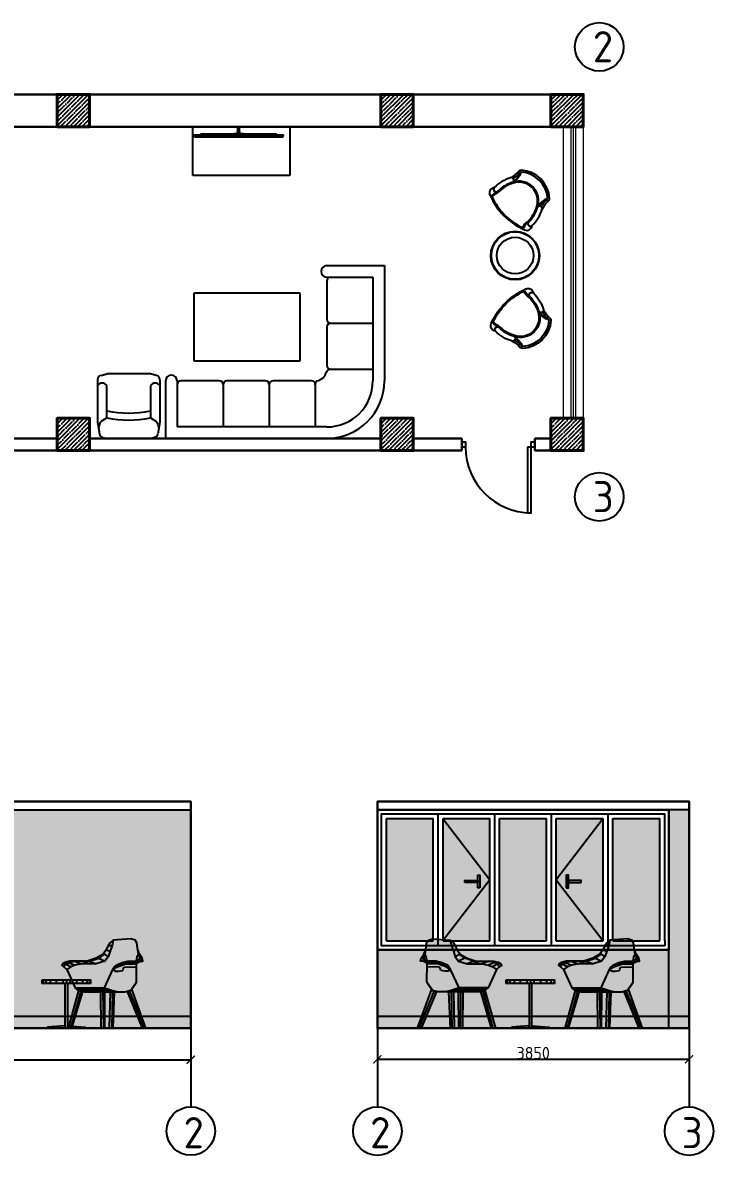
# Model space of a CAD drawing. Header units: millimetres. Extents: x -79936 to 190348, y -17907 to 78730.
# Drawn here: x 22507 to 31039, y -9931 to 4061 of the extents above; entities that cross this region are included whole.
import ezdxf

# ---------------------------------------------------------------- set-up
doc = ezdxf.new("R2010")
doc.units = ezdxf.units.MM
for name, color, linetype in [('A-Door', 150, 'Continuous'), ('freecads.com', 7, 'Continuous'), ('FUR', 42, 'Continuous'), ('kapen', 25, 'Continuous'), ('mebel', 21, 'Continuous'), ('NET 01', 8, 'Continuous'), ('NOITHAT', 21, 'Continuous'), ('Plan 1', 7, 'Continuous'), ('SKIRTING', 2, 'Continuous')]:
    doc.layers.add(name, color=color, linetype=linetype)
doc.styles.add('gost', font='GOST Common.ttf')
doc.dimstyles.new('Copy of GOST', dxfattribs={"dimtxt": 150, "dimasz": 100, "dimexe": 0.18, "dimexo": 0.06, "dimgap": 3, "dimtad": 1, "dimdec": 0, "dimzin": 0, "dimdsep": 46, "dimtxsty": 'gost', "dimblk": 'ARCHTICK', "dimcen": 0.09, "dimclrt": 256, "dimadec": 0, "dimazin": 0, "dimtfac": 1, "dimtdec": 0, "dimtofl": 0, "dimtmove": 0, "dimatfit": 3, "dimldrblk": 'ARCHTICK', "dimfxl": 200, "dimfxlon": 1, "dimtolj": 1, "dimtzin": 0, "dimarcsym": 0})

# ---------------------------------------------------------------- blocks, each defined once
blk = doc.blocks.new('coffee table')
at = {"color": 7}
for p, q in [((133546, -23302), (134746, -23302)), ((133546, -23902), (133546, -23302)), ((134746, -23302), (134746, -23902)), ((134746, -23902), (133546, -23902))]:
    blk.add_line(p, q, dxfattribs=at)
blk = doc.blocks.new('kreslo sport')
at = {"layer": 'freecads.com', "color": 253}
for centre, radius, start, end in [((6275, 9213), 460, 105.7638, 135.8771), ((6275, 9213), 460, 105.7638, 135.8771), ((6018, 9928), 302, 295.814, 320.2952), ((6018, 9928), 302, 295.814, 320.2952), ((6155, 9625), 31.5, 310.2658, 99.7066), ((6155, 9625), 31.5, 310.2658, 99.7066), ((6049, 9813), 247, 300.7995, 338.974), ((6049, 9813), 247, 300.7995, 338.974), ((5996, 9839), 298, 306.9922, 336.477), ((5996, 9839), 298, 306.9922, 336.477), ((6018, 9928), 326, 299.6705, 320.2952), ((6018, 9928), 326, 299.6705, 320.2952), ((6278, 9712), 35.9, 86.2118, 140.2952), ((6278, 9712), 35.9, 86.2118, 140.2952), ((6278, 9712), 12, 86.2118, 140.2952), ((6278, 9712), 12, 86.2118, 140.2952), ((6256, 9375), 350, 3.8841, 86.2118), ((6256, 9375), 350, 3.8841, 86.2118), ((6256, 9375), 374, 3.8841, 86.2118), ((6256, 9375), 374, 3.8841, 86.2118), ((5952, 9467), 66.9, 96.8627, 205.2224), ((5952, 9467), 66.9, 96.8627, 205.2224), ((5967, 9511), 31.5, 134.4818, 237.3849), ((5967, 9511), 31.5, 134.5974, 314.3927), ((5967, 9511), 31.5, 134.4818, 237.3849), ((5967, 9511), 31.5, 134.5974, 314.3927), ((5967, 9511), 31.5, 134.4818, 134.5974), ((5967, 9511), 31.5, 134.4818, 134.5974), ((6298, 9185), 433, 106.4533, 135.5926), ((6298, 9185), 421, 106.4335, 135.6081), ((6250, 9369), 243, 342.1577, 107.8423), ((6250, 9369), 243, 342.1577, 107.8423), ((6250, 9369), 243, 342.1577, 107.8423), ((6250, 9369), 243, 342.1577, 107.8423), ((6250, 9369), 231, 342.122, 107.878), ((6250, 9369), 231, 342.122, 107.878), ((6665, 9784), 846, 204.0865, 245.9135), ((6665, 9784), 846, 204.0865, 245.9135), ((6361, 8903), 694, 122.4649, 131.3424), ((6361, 8903), 694, 122.4649, 131.3424), ((6361, 8903), 694, 123.4945, 131.3424), ((6361, 8903), 694, 123.4945, 131.3424), ((6627, 9746), 793, 203.9961, 246.0039), ((6627, 9746), 793, 203.9961, 246.0039), ((6627, 9746), 793, 203.9961, 246.0039), ((6627, 9746), 793, 203.9961, 246.0039), ((6361, 8903), 682, 123.5905, 130.6001), ((6361, 8903), 682, 123.5905, 130.6001), ((6627, 9746), 781, 204.6447, 244.9831), ((6627, 9746), 781, 204.6447, 244.9831), ((5967, 9511), 31.5, 291.5667, 314.3927), ((5967, 9511), 31.5, 291.5667, 314.3927), ((5967, 9511), 43.5, 293.3525, 314.5723), ((5967, 9511), 43.5, 293.3525, 314.5723), ((6693, 9168), 247, 111.026, 149.2005), ((6693, 9168), 247, 111.026, 149.2005), ((6720, 9115), 298, 113.523, 143.0078), ((6720, 9115), 298, 113.523, 143.0078), ((6809, 9137), 326, 129.6415, 150.3295), ((6809, 9137), 326, 129.6415, 150.3295), ((6593, 9398), 12, 309.6415, 3.8841), ((6593, 9398), 12, 309.6415, 3.8841), ((6593, 9398), 35.9, 309.6415, 3.8841), ((6593, 9398), 35.9, 309.6415, 3.8841), ((6066, 9417), 421, 314.6264, 343.5665), ((6066, 9417), 421, 314.6264, 343.5665), ((6066, 9417), 433, 314.4074, 343.5467), ((6066, 9417), 433, 314.4074, 343.5467), ((6066, 9417), 433, 314.4074, 343.5467), ((6066, 9417), 433, 314.4074, 343.5467), ((6066, 9417), 433, 314.4074, 343.5467), ((6066, 9417), 433, 314.4074, 343.5467), ((6094, 9394), 460, 314.1229, 344.2362), ((6094, 9394), 460, 314.1229, 344.2362), ((6505, 9274), 31.5, 350.2934, 139.7342), ((6505, 9274), 31.5, 350.2934, 139.7342), ((6809, 9137), 302, 129.6415, 154.186), ((6809, 9137), 302, 129.6415, 154.186), ((6431, 8994), 141, 119.3016, 161.646), ((6431, 8994), 141, 119.3016, 161.646), ((6431, 8994), 130, 118.6101, 167.5826), ((6431, 8994), 130, 118.6101, 167.5826), ((6431, 8994), 130, 118.6101, 167.5826), ((6431, 8994), 130, 118.6101, 167.5826), ((6392, 9086), 31.5, 135.6073, 315.5182), ((6392, 9086), 31.5, 135.6073, 315.5182), ((6348, 9072), 66.9, 244.7776, 353.1373), ((6392, 9086), 31.5, 212.6151, 315.5182), ((6392, 9086), 31.5, 212.6151, 315.5182)]:
    blk.add_arc(centre, radius, start, end, dxfattribs=at)
blk = doc.blocks.new('okno lodj')
at = {"true_color": 0xc3e6f9, "transparency": 33554687}
h = blk.add_hatch(color=254, dxfattribs=at)
h.dxf.hatch_style = 1
h.paths.add_polyline_path([(0, 0), (-580, 0), (-580, -1510), (0, -1510)])
h.paths.add_polyline_path([(-151, -697), (-125, -697), (-125, -856), (-151, -856), (-151, -790), (-310, -790), (-310, -763), (-151, -763)], flags=16)
h.paths.add_polyline_path([(700, 0), (120, 0), (120, -1510), (700, -1510)])
h.paths.add_polyline_path([(1400, 0), (820, 0), (820, -1510), (1400, -1510)])
h.paths.add_polyline_path([(1128, -763), (1128, -790), (969, -790), (969, -856), (942, -856), (942, -697), (969, -697), (969, -763)], flags=16)
h.paths.add_polyline_path([(2100, 0), (1520, 0), (1520, -1510), (2100, -1510)])
h.paths.add_polyline_path([(-700, 0), (-1280, 0), (-1280, -1510), (-700, -1510)])
for p, q in [((-1280, -1510), (-1280, 0)), ((-1280, 0), (-700, 0)), ((-700, -1510), (-700, 0)), ((-640, -1570), (-640, 60)), ((-580, -1510), (-580, 0)), ((-580, 0), (0, 0)), ((0, -1510), (0, 0)), ((60, -1570), (60, 60)), ((120, -1510), (120, 0)), ((120, 0), (700, 0)), ((700, -1510), (700, 0)), ((760, -1570), (760, 60)), ((820, -1510), (820, 0)), ((820, 0), (1400, 0)), ((1400, -1510), (1400, 0)), ((1460, -1570), (1460, 60)), ((1520, -1510), (1520, 0)), ((1520, 0), (2100, 0)), ((2100, -1510), (2100, 0)), ((2160, -1510), (2160, 60)), ((-1280, -1510), (-700, -1510)), ((-580, -1510), (0, -1510)), ((120, -1510), (700, -1510)), ((820, -1510), (1400, -1510)), ((1520, -1510), (2100, -1510))]:
    blk.add_line(p, q)
at = {"color": 7}
for points in [[(2210, -1620), (-1390, -1620), (-1390, 110), (2210, 110)], [(2160, -1570), (-1340, -1570), (-1340, 60), (2160, 60)]]:
    blk.add_lwpolyline(points, dxfattribs=at)
for points in [[(2210, 110), (2210, -1620)], [(2160, -1510), (2160, -1570)]]:
    blk.add_lwpolyline(points)
at = {"layer": 'kapen', "color": 7}
for points in [[(-125, -856), (-151, -856), (-151, -697), (-125, -697)], [(942, -856), (969, -856), (969, -697), (942, -697)], [(-310, -790), (-310, -763), (-151, -763), (-151, -790)], [(1128, -790), (1128, -763), (969, -763), (969, -790)]]:
    blk.add_lwpolyline(points, close=True, dxfattribs=at)
blk = doc.blocks.new('kresloo')
at = {"true_color": 0xa4a5a8, "transparency": 33554687}
h = blk.add_hatch(color=253, dxfattribs=at)
h.dxf.hatch_style = 1
h.paths.add_polyline_path([(935, -355), (920, -363), (801, -363), (760, -380), (698, -398), (645, -432), (540, -657), (589, -674), (639, -692), (708, -709), (797, -709), (868, -692), (937, -588)])
h.paths.add_polyline_path([(827, -346), (783, -346), (738, -363), (801, -363)])
h.paths.add_polyline_path([(801, -363), (738, -363), (720, -369), (760, -380)], flags=17)
h.paths.add_polyline_path([(720, -369), (698, -398), (760, -380)], flags=17)
h.paths.add_polyline_path([(720, -369), (707, -373), (664, -398), (645, -432), (698, -398)], flags=17)
h.paths.add_polyline_path([(707, -373), (684, -380), (664, -398)], flags=16)
h.paths.add_polyline_path([(724, -363), (759, -346), (684, -380), (707, -373)])
h.paths.add_polyline_path([(783, -346), (759, -346), (724, -363), (738, -363)])
h.paths.add_polyline_path([(738, -363), (724, -363), (720, -369)], flags=17)
h.paths.add_polyline_path([(724, -363), (707, -373), (720, -369)], flags=17)
h.paths.add_polyline_path([(932, -328), (888, -328), (827, -346), (801, -363), (842, -363)])
h.paths.add_polyline_path([(935, -328), (932, -328), (842, -363), (920, -363)])
h.paths.add_polyline_path([(888, -328), (828, -328), (783, -346), (827, -346)])
h.paths.add_polyline_path([(828, -328), (759, -346), (783, -346)])
h.paths.add_polyline_path([(986, -328), (935, -328), (920, -363), (935, -355)])
h.paths.add_polyline_path([(1008, -294), (978, -294), (986, -328), (1016, -328)])
h.paths.add_polyline_path([(978, -294), (935, -328), (986, -328)])
h.paths.add_polyline_path([(978, -294), (959, -242), (959, -242), (946, -277), (935, -328)])
h.paths.add_polyline_path([(974, -242), (959, -242), (978, -294), (1008, -294)])
h.paths.add_polyline_path([(952, -190), (959, -242), (974, -242)])
h.paths.add_polyline_path([(125, -398), (65, -363), (40, -398), (76, -432)])
h.paths.add_polyline_path([(100, -346), (49, -346), (23, -363), (65, -363)])
h.paths.add_polyline_path([(65, -363), (23, -363), (12, -380), (40, -398)])
h.paths.add_polyline_path([(169, -328), (100, -346), (175, -380), (259, -363)])
h.paths.add_polyline_path([(100, -346), (65, -363), (125, -398), (175, -380)])
h.paths.add_polyline_path([(169, -328), (109, -328), (49, -346), (100, -346)])
h.paths.add_polyline_path([(273, -328), (169, -328), (259, -363), (363, -363)])
h.paths.add_polyline_path([(546, -328), (469, -294), (357, -328), (440, -363)])
h.paths.add_polyline_path([(357, -328), (327, -328), (279, -328), (273, -328), (363, -363), (440, -363)])
h.paths.add_polyline_path([(469, -294), (439, -294), (327, -328), (357, -328)])
h.paths.add_polyline_path([(587, -277), (540, -242), (469, -294), (546, -328)])
h.paths.add_polyline_path([(563, -190), (525, -242), (540, -242), (587, -277), (610, -207)])
h.paths.add_polyline_path([(634, -138), (587, -138), (563, -190), (610, -207)])
h.paths.add_polyline_path([(649, -69), (610, -104), (587, -138), (634, -138)])
h.paths.add_polyline_path([(540, -242), (525, -242), (439, -294), (469, -294)])
h.paths.add_polyline_path([(540, -657), (180, -657), (200, -674), (589, -674)])
h.paths.add_polyline_path([(589, -674), (200, -674), (220, -692), (639, -692)])
at = {"true_color": 0xc7c8ca, "transparency": 33554687}
h = blk.add_hatch(color=9, dxfattribs=at)
h.dxf.hatch_style = 1
h.paths.add_polyline_path([(645, -432), (664, -398), (684, -380), (759, -346), (828, -328), (935, -328), (946, -277), (959, -242), (952, -190), (940, -104), (918, -69), (867, -52), (649, -69), (634, -138), (610, -207), (587, -277), (546, -328), (440, -363), (259, -363), (175, -380), (125, -398), (76, -432), (180, -657), (540, -657)])
at = {"true_color": 0x636466, "transparency": 33554687}
h = blk.add_hatch(color=251, dxfattribs=at)
h.dxf.hatch_style = 1
h.paths.add_polyline_path([(639, -709), (609, -709), (600, -1158), (630, -1158)])
h.paths.add_polyline_path([(846, -697), (819, -703), (1006, -1158), (1036, -1158)])
h.paths.add_polyline_path([(878, -677), (868, -692), (846, -697), (1036, -1158), (1053, -1158)])
h.paths.add_polyline_path([(522, -709), (492, -709), (497, -1158), (527, -1158)])
h.paths.add_polyline_path([(547, -709), (522, -709), (527, -1158), (544, -1158)])
h.paths.add_polyline_path([(664, -709), (639, -709), (630, -1158), (647, -1158)])
h.paths.add_polyline_path([(248, -699), (220, -692), (91, -1158), (121, -1158)])
h.paths.add_polyline_path([(272, -705), (248, -699), (121, -1158), (138, -1158)])
at = {"true_color": 0x939598, "transparency": 33554687}
h = blk.add_hatch(color=252, dxfattribs=at)
h.dxf.hatch_style = 1
h.paths.add_polyline_path([(639, -692), (220, -692), (272, -705), (289, -709), (492, -709), (522, -709), (522, -709), (547, -709), (708, -709)])
for points, elevation in [([(492, -709), (708, -709), (797, -709), (868, -692), (937, -588), (935, -355), (986, -328), (1016, -328), (1008, -294), (974, -242), (952, -190), (940, -104), (918, -69), (867, -52), (649, -69), (610, -104), (587, -138), (563, -190), (525, -242), (439, -294), (327, -328), (279, -328), (169, -328), (109, -328), (49, -346), (23, -363), (12, -380), (40, -398), (76, -432), (180, -657), (540, -657), (645, -432), (664, -398), (684, -380), (759, -346), (828, -328), (935, -328), (946, -277), (959, -242), (952, -190), (946, -138), (940, -104), (918, -69), (867, -52), (649, -69), (634, -138), (610, -207), (587, -277), (546, -328)], 229), ([(587, -138), (634, -138)], 65), ([(469, -294), (540, -242)], 79), ([(525, -242), (540, -242), (587, -277)], 69), ([(563, -190), (610, -207)], 71), ([(959, -241), (978, -294)], 320), ([(959, -242), (974, -242)], 229), ([(23, -363), (65, -363), (125, -398)], 229), ([(65, -363), (40, -398)], 229), ([(49, -346), (100, -346), (175, -380)], 229), ([(65, -363), (100, -346)], 229), ([(546, -328), (440, -363), (259, -363), (175, -380), (125, -398), (76, -432)], 101), ([(100, -346), (169, -328)], 229), ([(169, -328), (259, -363)], 322), ([(273, -328), (363, -363)], 229), ([(357, -328), (327, -328)], 151), ([(357, -328), (469, -294)], 151), ([(357, -328), (440, -363)], 151), ([(439, -294), (469, -294), (546, -328)], 79), ([(698, -398), (645, -432)], 229), ([(664, -398), (724, -363), (759, -346)], 229), ([(664, -398), (724, -363)], 229), ([(684, -380), (720, -369), (738, -363), (828, -328)], 229), ([(724, -363), (698, -398)], 229), ([(698, -398), (760, -380)], 229), ([(760, -380), (720, -369)], 1043), ([(724, -363), (920, -363), (986, -328)], 229), ([(759, -346), (827, -346)], 229), ([(760, -380), (801, -363)], 229), ([(801, -363), (827, -346)], 229), ([(827, -346), (888, -328)], 229), ([(842, -363), (932, -328)], 229), ([(935, -328), (920, -363)], 229), ([(978, -294), (935, -328)], 390), ([(935, -328), (986, -328)], 229), ([(978, -294), (986, -328)], 320), ([(978, -294), (1008, -294)], 320), ([(220, -692), (91, -1158), (138, -1158), (272, -705)], 631), ([(248, -699), (121, -1158)], 631), ([(220, -692), (180, -657)], 631), ([(200, -674), (589, -674)], 700), ([(272, -705), (220, -692)], 631), ([(220, -692), (639, -692)], 631), ([(540, -657), (589, -674), (639, -692), (708, -709)], 229), ([(819, -703), (1006, -1158), (1053, -1158), (878, -677), (868, -692), (846, -697), (819, -703)], 421), ([(846, -697), (1036, -1158)], 421), ([(272, -705), (289, -709), (492, -709)], 631), ([(492, -709), (497, -1158), (544, -1158), (547, -709), (492, -708)], 229), ([(522, -709), (527, -1158)], 246), ([(609, -709), (600, -1158), (647, -1158), (664, -709), (609, -709)], 862), ([(639, -709), (630, -1158)], 879)]:
    blk.add_lwpolyline(points, dxfattribs=dict(elevation=elevation))
at = {"layer": 'FUR', "color": 7, "linetype": 'ByBlock'}
for p, q in [((770, -428, 318), (785, -402, 318)), ((785, -402, 318), (936, -400, 315)), ((645, -432, 1036), (679, -453, 318)), ((679, -453, 318), (713, -452, 318)), ((713, -452, 318), (766, -444, 318)), ((766, -444, 318), (770, -428, 318))]:
    blk.add_line(p, q, dxfattribs=at)
at = {"layer": 'SKIRTING', "color": 7}
blk.add_line((937, -588, 287), (868, -692, 407), dxfattribs=at)
blk = doc.blocks.new('stolikk')
at = {"transparency": 33554687}
h = blk.add_hatch(color=33, dxfattribs=at)
h.dxf.hatch_style = 1
h.paths.add_polyline_path([(300, 0), (257, 0), (257, -45), (300, -45)])
h.paths.add_polyline_path([(257, 0), (173, 0), (173, -45), (257, -45)])
h.paths.add_polyline_path([(173, 0), (101, 0), (101, -45), (173, -45)])
h.paths.add_polyline_path([(101, 0), (46, 0), (46, -45), (101, -45)])
h.paths.add_polyline_path([(46, 0), (12, 0), (12, -45), (46, -45)])
h.paths.add_polyline_path([(12, 0), (0, 0), (0, -45), (12, -45)])
h.paths.add_polyline_path([(343, 0), (300, 0), (300, -45), (343, -45)])
h.paths.add_polyline_path([(427, 0), (343, 0), (343, -45), (427, -45)])
h.paths.add_polyline_path([(554, 0), (499, 0), (499, -45), (554, -45)])
h.paths.add_polyline_path([(588, 0), (554, 0), (554, -45), (588, -45)])
h.paths.add_polyline_path([(600, 0), (588, 0), (588, -45), (600, -45)])
h.paths.add_polyline_path([(499, 0), (427, 0), (427, -45), (499, -45)])
at = {"true_color": 0x636466, "transparency": 33554687}
h = blk.add_hatch(color=251, dxfattribs=at)
h.dxf.hatch_style = 1
h.paths.add_polyline_path([(317, -45), (283, -45), (283, -570), (283, -570), (283, -600), (317, -600), (317, -570)])
h.paths.add_polyline_path([(531, -585), (317, -570), (317, -600), (531, -600)])
h.paths.add_polyline_path([(283, -570), (69, -585), (69, -600), (283, -600)])
for points in [[(0, 0), (600, 0), (600, -45), (0, -45), (0, 0)], [(46, 0), (46, -45)], [(101, 0), (101, -45)], [(173, 0), (173, -45)], [(257, 0), (257, -45)], [(300, 0), (300, -45)], [(343, 0), (343, -45)], [(427, 0), (427, -45)], [(499, 0), (499, -45)], [(554, 0), (554, -45)]]:
    blk.add_lwpolyline(points)
for points, elevation in [([(588, 0), (588, -45)], 90), ([(12, 0), (12, -45)], 90), ([(283, -45), (283, -600), (317, -600), (317, -45), (283, -45)], 45), ([(283, -570), (69, -585), (69, -600), (283, -600), (283, -570)], -1222), ([(317, -570), (531, -585), (531, -600), (317, -600), (317, -570)], -1222)]:
    blk.add_lwpolyline(points, dxfattribs=dict(elevation=elevation))
blk = doc.blocks.new('_ArchTick')
at = {"color": 0, "linetype": 'ByBlock', "const_width": 0.15}
blk.add_lwpolyline([(-0.5, -0.5), (0.5, 0.5)], dxfattribs=at)
blk = doc.blocks.new('*D190')
at = {"color": 0, "lineweight": -2, "transparency": 16777216}
for p, q in [((26889, -8545), (26889, -8746)), ((30739, -8545), (30739, -8746)), ((26889, -8745), (30739, -8745))]:
    blk.add_line(p, q, dxfattribs=at)
at = {"layer": 'Defpoints', "color": 0, "lineweight": 30, "transparency": 16777216}
for p in [(26889, -8362), (30739, -8362), (30739, -8745)]:
    blk.add_point(p, dxfattribs=at)
at = {"color": 0, "lineweight": -2, "transparency": 16777216, "xscale": 100, "yscale": 100, "zscale": 100, "rotation": 180}
blk.add_blockref('_ArchTick', (26889, -8745), dxfattribs=at)
at = {"color": 0, "lineweight": -2, "transparency": 16777216, "xscale": 100, "yscale": 100, "zscale": 100}
blk.add_blockref('_ArchTick', (30739, -8745), dxfattribs=at)
at = {"transparency": 16777216, "insert": (28814, -8667), "char_height": 150, "attachment_point": 5, "style": 'gost'}
blk.add_mtext('\\A1;3850', dxfattribs=at)
blk = doc.blocks.new('*D192')
at = {"color": 0, "lineweight": -2, "transparency": 16777216}
for p, q in [((14234, -8550), (14234, -8750)), ((24584, -8550), (24584, -8750)), ((14234, -8750), (24584, -8750))]:
    blk.add_line(p, q, dxfattribs=at)
at = {"layer": 'Defpoints', "color": 0, "lineweight": 30, "transparency": 16777216}
for p in [(14234, -8370), (24584, -8361), (24584, -8750)]:
    blk.add_point(p, dxfattribs=at)
at = {"color": 0, "lineweight": -2, "transparency": 16777216, "xscale": 100, "yscale": 100, "zscale": 100, "rotation": 180}
blk.add_blockref('_ArchTick', (14234, -8750), dxfattribs=at)
at = {"color": 0, "lineweight": -2, "transparency": 16777216, "xscale": 100, "yscale": 100, "zscale": 100}
blk.add_blockref('_ArchTick', (24584, -8750), dxfattribs=at)
at = {"transparency": 16777216, "insert": (19409, -8672), "char_height": 150, "attachment_point": 5, "style": 'gost'}
blk.add_mtext('\\A1;10350', dxfattribs=at)

msp = doc.modelspace()

# ---------------------------------------------------------------- hatches: boundary and pattern name
at = {"transparency": 33554687}
h = msp.add_hatch(dxfattribs=at)
h.set_pattern_fill('ANSI35', color=1, scale=300)
h.set_pattern_definition([(45, (-35188.03, -20226.616), (-53.03301, 53.03301), []), (45, (-35135, -20226.616), (-53.03301, 53.03301), [93.75, -18.75, 0, -18.75])])
h.paths.add_polyline_path([(23333.151, 3174.417), (22933.151, 3174.417), (22933.151, 2774.417), (23333.151, 2774.417)])
h = msp.add_hatch(dxfattribs=at)
h.set_pattern_fill('ANSI35', color=1, scale=300)
h.set_pattern_definition([(45, (-31188.03, -20226.616), (-53.03301, 53.03301), []), (45, (-31135, -20226.616), (-53.03301, 53.03301), [93.75, -18.75, 0, -18.75])])
h.paths.add_polyline_path([(27333.151, 3174.417), (26933.151, 3174.417), (26933.151, 2774.417), (27333.151, 2774.417)])
h = msp.add_hatch(dxfattribs=at)
h.set_pattern_fill('ANSI35', color=1, scale=300)
h.set_pattern_definition([(45, (-29088.03, -20226.616), (-53.03301, 53.03301), []), (45, (-29035, -20226.616), (-53.03301, 53.03301), [93.75, -18.75, 0, -18.75])])
h.paths.add_polyline_path([(29433.151, 3174.417), (29033.151, 3174.417), (29033.151, 2774.417), (29433.151, 2774.417)])
h = msp.add_hatch(color=252, dxfattribs=at)
h.dxf.hatch_style = 1
h.paths.add_polyline_path([(22997.263, -618.83), (22997.263, -619.166), (22997.263, -619.166)])
h = msp.add_hatch(dxfattribs=at)
h.set_pattern_fill('ANSI35', color=1, scale=300)
h.set_pattern_definition([(45, (-35187.82, -24226.616), (-53.03301, 53.03301), []), (45, (-35134.79, -24226.616), (-53.03301, 53.03301), [93.75, -18.75, 0, -18.75])])
h.paths.add_polyline_path([(23333.361, -825.583), (22933.361, -825.583), (22933.361, -1225.583), (23333.361, -1225.583)])
h = msp.add_hatch(dxfattribs=at)
h.set_pattern_fill('ANSI35', color=1, scale=300)
h.set_pattern_definition([(45, (-31189.3, -24226.28), (-53.03301, 53.03301), []), (45, (-31136.27, -24226.28), (-53.03301, 53.03301), [93.75, -18.75, 0, -18.75])])
h.paths.add_polyline_path([(27331.88, -825.247), (26931.88, -825.247), (26931.88, -1225.247), (27331.88, -1225.247)])
h = msp.add_hatch(dxfattribs=at)
h.set_pattern_fill('ANSI35', color=1, scale=300)
h.set_pattern_definition([(45, (-29088.03, -24226.616), (-53.03301, 53.03301), []), (45, (-29035, -24226.616), (-53.03301, 53.03301), [93.75, -18.75, 0, -18.75])])
h.paths.add_polyline_path([(29433.151, -825.583), (29033.151, -825.583), (29033.151, -1225.583), (29433.151, -1225.583)])
at = {"true_color": 0xd2cdc3, "transparency": 33554687}
h = msp.add_hatch(color=254, dxfattribs=at)
h.dxf.hatch_style = 1
h.paths.add_polyline_path([(24584.304, -5661.332), (14234.304, -5661.332), (14234.304, -8211.332), (24584.304, -8211.332)])
h = msp.add_hatch(color=254, dxfattribs=at)
h.dxf.hatch_style = 1
h.paths.add_polyline_path([(30489.489, -7391.512), (26889.489, -7391.512), (26889.489, -8211.512), (30489.489, -8211.512)])
h.paths.add_polyline_path([(30739.489, -5661.512), (30489.489, -5661.512), (30489.489, -8211.512), (30739.489, -8211.512)])
at = {"true_color": 0xffffff, "transparency": 33554687}
h = msp.add_hatch(color=7, dxfattribs=at)
h.dxf.hatch_style = 1
h.paths.add_polyline_path([(24584.304, -8211.332), (14234.304, -8211.332), (14234.304, -8361.332), (24584.304, -8361.332)])
h = msp.add_hatch(color=7, dxfattribs=at)
h.dxf.hatch_style = 1
h.paths.add_polyline_path([(30489.489, -8211.512), (26889.489, -8211.512), (26889.489, -8361.512), (30489.489, -8361.512)])
h.paths.add_polyline_path([(30739.489, -8211.512), (30489.489, -8211.512), (30489.489, -8361.512), (30739.489, -8361.512)])
h = msp.add_hatch(color=7, dxfattribs=at)
h.dxf.hatch_style = 1
h.paths.add_polyline_path([(30739.489, -8211.512), (30489.489, -8211.512), (30489.489, -8361.512), (30739.489, -8361.512)])

# ---------------------------------------------------------------- linework, layer by layer
at = {"color": 18, "lineweight": 30, "true_color": 0x000000}
msp.add_line((22533.361, 2774.417), (29083.361, 2774.417), dxfattribs=at)
at = {"color": 18, "true_color": 0x000000}
msp.add_line((27131.88, 2774.417), (27131.88, 2774.515), dxfattribs=at)
for p, q in [((27331.88, 2774.417), (27131.88, 2774.417)), ((27331.88, -985.383), (27330.61, -985.383))]:
    msp.add_line(p, q)
at = {"color": 18, "lineweight": 30, "true_color": 0x000000}
for points in [[(18532.881, 3174.417), (29033.151, 3174.417)], [(18683.361, 2774.417), (22533.361, 2774.417)], [(22533.361, 2774.417), (27133.361, 2774.417)], [(27933.151, -1225.247), (27933.151, -1075.247)], [(28833.151, -1225.247), (28833.151, -1225.247), (28833.151, -1075.247)]]:
    msp.add_lwpolyline(points, dxfattribs=at)
at = {"lineweight": 40}
for points in [[(22933.151, 2774.417), (23333.151, 2774.417), (23333.151, 3174.417), (22933.151, 3174.417)], [(26933.151, 2774.417), (27333.151, 2774.417), (27333.151, 3174.417), (26933.151, 3174.417)], [(29033.151, 2774.417), (29433.151, 2774.417), (29433.151, 3174.417), (29033.151, 3174.417)], [(22933.361, -1225.583), (23333.361, -1225.583), (23333.361, -825.583), (22933.361, -825.583)], [(29033.151, -1225.247), (29433.151, -1225.583), (29433.151, -825.583), (29033.151, -825.583)]]:
    msp.add_lwpolyline(points, close=True, dxfattribs=at)
at = {"color": 18, "true_color": 0x000000}
for points in [[(22533.361, 2774.417), (27133.361, 2774.417)], [(27081.88, 2774.417), (27331.88, 2774.417)], [(29383.151, 2774.417), (29183.151, 2774.417)], [(29433.151, -1225.583), (29283.151, -1225.583)], [(14234.304, -5661.332), (14234.304, -5561.332), (24584.304, -5561.332), (24584.304, -5661.332)], [(26889.489, -5661.512), (26889.489, -5561.512), (30739.489, -5561.512), (30739.489, -5661.512)], [(30739.489, -8361.512), (30489.489, -8361.512), (30489.489, -5661.512)]]:
    msp.add_lwpolyline(points, dxfattribs=at)
at = {"color": 152, "true_color": 0x2776bb}
for points in [[(27406.88, 2774.417), (27006.88, 2774.417)], [(22997.263, -778.966), (22997.263, -778.966)], [(27331.88, -985.383), (27330.61, -985.383)]]:
    msp.add_lwpolyline(points, dxfattribs=at)
at = {"color": 18, "lineweight": 9, "true_color": 0x000000}
for points in [[(29183.151, 2774.417), (29183.151, -825.583)], [(29433.151, 2774.417), (29433.151, -825.583)]]:
    msp.add_lwpolyline(points, dxfattribs=at)
at = {"color": 152, "lineweight": 9, "true_color": 0x2776bb}
for points in [[(29278.151, 2774.417), (29278.151, -825.583)], [(29306.641, 2774.417), (29306.641, -825.583)], [(29338.151, 2774.417), (29338.151, -825.583)]]:
    msp.add_lwpolyline(points, dxfattribs=at)
at = {"color": 18, "lineweight": 40, "true_color": 0x000000}
msp.add_lwpolyline([(26931.88, -1225.247), (27331.88, -1225.247), (27331.88, -825.247), (26931.88, -825.247)], close=True, dxfattribs=at)
at = {"color": 7, "lineweight": 30}
for points in [[(22933.361, -1075.508), (21783.351, -1075.583)], [(26931.871, -1075.247), (23333.361, -1075.482)], [(27330.61, -1075.247), (27933.151, -1075.247)], [(28833.151, -1075.247), (29033.151, -1075.247)], [(26931.88, -1225.247), (21783.361, -1225.583)], [(27330.61, -1225.247), (27933.151, -1225.247)], [(28833.151, -1225.247), (29033.151, -1225.247)]]:
    msp.add_lwpolyline(points, dxfattribs=at)
for points in [[(14234.304, -5561.332), (24584.304, -5561.332), (24584.304, -8361.332), (14234.304, -8361.332)], [(26889.489, -5561.512), (30739.489, -5561.512), (30739.489, -8361.332), (26889.489, -8361.332)]]:
    msp.add_lwpolyline(points, close=True, dxfattribs=at)
for points in [[(26889.489, -5661.512), (26889.489, -7391.512), (30489.489, -7391.512)], [(27699.489, -5771.512), (28279.73, -6526.512), (27699.489, -7281.512)], [(29679.73, -5771.512), (29099.73, -6526.512), (29679.97, -7281.512)]]:
    msp.add_lwpolyline(points)
at = {"color": 7}
for points in [[(14234.304, -8361.332), (14234.304, -8211.332), (24584.304, -8211.332)], [(26889.489, -8361.512), (26889.489, -8211.512), (30739.489, -8211.512)], [(24584.304, -8361.332), (24584.304, -9330.98)], [(26889.489, -8361.512), (26889.489, -9331.16)], [(30739.489, -8361.512), (30739.489, -9331.16)]]:
    msp.add_lwpolyline(points, dxfattribs=at)
at = {"color": 253}
msp.add_lwpolyline([(24584.304, -8361.332), (24584.304, -9061.152)], dxfattribs=at)
for centre in [(29629.879, 3760.85), (29629.879, -1797.135)]:
    msp.add_circle(centre, 300)
msp.add_circle((28590.601, 1183.557), 300, dxfattribs=at)
at = {"color": 7}
for centre in [(24584.304, -9630.98), (26889.489, -9631.16), (30739.489, -9631.16)]:
    msp.add_circle(centre, 300, dxfattribs=at)
at = {"layer": 'A-Door', "color": 7}
for points in [[(27933.047, -1184.001), (27933.047, -1116.493), (27978.052, -1116.493), (27978.052, -1184.001)], [(28788.145, -1184.001), (28788.145, -1116.493), (28833.151, -1116.493), (28833.151, -1184.001)], [(28743.14, -1184.001), (28743.14, -1994.095), (28788.145, -1994.095), (28788.145, -1184.001)]]:
    msp.add_lwpolyline(points, close=True, dxfattribs=at)
at = {"layer": 'freecads.com', "color": 253, "ltscale": 0.4}
for radius in [293.313, 293.313, 226.651, 226.651]:
    msp.add_circle((28590.601, 1183.536), radius, dxfattribs=at)
at = {"layer": 'FUR', "color": 18, "true_color": 0x000000}
for points in [[(14234.304, -5661.332), (24584.304, -5661.332), (24584.304, -8361.332), (14234.304, -8361.332), (14234.304, -5661.332)], [(26889.489, -8361.512), (30739.489, -8361.512), (30739.489, -5661.512), (26889.489, -5661.512), (26889.489, -8361.512)]]:
    msp.add_lwpolyline(points, dxfattribs=at)
at = {"layer": 'mebel', "color": 253, "ltscale": 90}
for p, q in [((24623.562, 2674.417), (25727.259, 2674.417)), ((24623.562, 2669.417), (25727.259, 2669.417)), ((24700.091, 2674.417), (24710.627, 2684.953)), ((24712.097, 2686.417), (25638.724, 2686.417)), ((25233.872, 2688.417), (25116.832, 2688.417)), ((25116.832, 2688.417), (25116.832, 2686.417)), ((25116.832, 2686.417), (25233.872, 2686.417)), ((25125.352, 2774.417), (25125.352, 2772.417)), ((25125.352, 2772.417), (25225.352, 2772.417)), ((25163.358, 2714.917), (25162.358, 2714.917)), ((25162.358, 2708.917), (25162.358, 2714.917)), ((25163.358, 2708.917), (25162.358, 2708.917)), ((25163.358, 2707.917), (25163.358, 2715.917)), ((25164.358, 2715.917), (25163.358, 2715.917)), ((25164.358, 2707.917), (25163.358, 2707.917)), ((25164.352, 2755.375, 10.262), (25164.352, 2772.417)), ((25164.358, 2693.417), (25164.358, 2755.376, 10.262)), ((25164.358, 2738.376, 10.262), (25186.358, 2738.376, 10.262)), ((25168.358, 2693.417), (25164.358, 2693.417)), ((25168.358, 2733.376, 10.262), (25182.358, 2733.376, 10.262)), ((25168.358, 2693.417, 2.22), (25168.358, 2733.376, 5.026)), ((25168.358, 2714.917), (25169.358, 2714.917)), ((25168.358, 2708.917), (25169.358, 2708.917)), ((25169.358, 2723.376, 10.262), (25181.358, 2723.376, 10.262)), ((25169.358, 2688.417), (25169.358, 2723.376, 4.286)), ((25181.358, 2688.417), (25181.358, 2723.376, 4.286)), ((25181.358, 2714.917), (25182.358, 2714.917)), ((25181.358, 2708.917), (25182.358, 2708.917)), ((25182.358, 2693.417, 2.22), (25182.358, 2733.376, 5.026)), ((25182.358, 2693.417), (25186.358, 2693.417)), ((25186.352, 2755.375, 10.262), (25186.352, 2772.417)), ((25186.358, 2693.417), (25186.358, 2755.376, 10.262)), ((25186.358, 2715.917), (25187.358, 2715.917)), ((25186.358, 2707.917), (25187.358, 2707.917)), ((25187.358, 2707.917), (25187.358, 2715.917)), ((25187.358, 2714.917), (25188.358, 2714.917)), ((25187.358, 2708.917), (25188.358, 2708.917)), ((25188.358, 2708.917), (25188.358, 2714.917)), ((25225.352, 2772.417), (25225.352, 2774.417)), ((25233.872, 2686.417), (25233.872, 2688.417)), ((25652.789, 2674.417), (25642.253, 2684.953)), ((25727.253, 2657.417), (25727.253, 2674.417)), ((24623.562, 2657.417), (25727.259, 2657.417)), ((24629.562, 2651.417), (25721.259, 2651.417)), ((25721.253, 2651.417), (25727.253, 2657.417))]:
    msp.add_line(p, q, dxfattribs=at)
at = {"layer": 'mebel', "color": 253}
for p, q in [((24623.562, 2669.417), (24623.562, 2674.417)), ((24623.562, 2657.417), (24623.562, 2669.417)), ((24629.562, 2651.417), (24623.562, 2657.417))]:
    msp.add_line(p, q, dxfattribs=at)
at = {"layer": 'mebel', "color": 253, "ltscale": 90}
msp.add_circle((25175.352, 2755.375, 10.262), 3, dxfattribs=at)
for centre, radius, start, end in [((24714.162, 2681.417), 5, 90, 135), ((25175.352, 2755.375, 10.262), 11, 180, 0), ((25638.718, 2681.417), 5, 45, 90)]:
    msp.add_arc(centre, radius, start, end, dxfattribs=at)
at = {"layer": 'NET 01', "color": 7}
msp.add_arc((28788.145, -1184.001), 810.094, 180, 270, dxfattribs=at)
at = {"layer": 'NOITHAT', "color": 253, "linetype": 'Continuous'}
for p, q in [((26264.476, 1059.054), (26975.968, 1059.054)), ((26975.968, 1059.054), (26975.968, -363.929)), ((26264.476, 916.756), (26833.67, 916.756)), ((26264.476, 869.323), (26264.476, 394.996)), ((26833.67, 916.756), (26833.67, -363.929)), ((25934.098, 719.696), (24623.134, 719.696)), ((24623.134, 719.696), (24623.134, -118.025)), ((25934.098, -118.025), (25934.098, 719.696)), ((26264.476, 300.13), (26264.476, -174.198)), ((26311.909, 347.563), (26833.67, 347.563)), ((24623.134, -118.025), (25934.098, -118.025)), ((23475.333, -296.261), (23546.058, -278.58)), ((24086.791, -278.58), (23546.058, -278.58)), ((24157.515, -296.261), (24086.791, -278.58)), ((26305.741, -221.631), (26833.67, -221.631)), ((23432.219, -351.481), (23432.219, -876.233)), ((24200.63, -351.481), (24200.63, -876.233)), ((24272.3, -363.929), (24272.3, -1075.421)), ((24414.598, -363.929), (24414.598, -933.122)), ((24936.359, -363.929), (24462.031, -363.929)), ((24983.791, -411.362), (24983.791, -933.122)), ((25505.552, -363.929), (25031.224, -363.929)), ((25552.985, -411.362), (25552.985, -933.122)), ((25552.985, -411.362), (25552.985, -933.122)), ((26074.745, -363.929), (25600.417, -363.929)), ((26122.178, -400.057), (26122.178, -933.122)), ((23546.058, -819.313), (23546.058, -420.878)), ((24086.791, -420.878), (24086.791, -819.313)), ((23546.058, -819.313), (23480.296, -863.155)), ((24086.791, -819.313), (24152.553, -863.155)), ((23432.219, -876.233), (23455.781, -1017.604)), ((23456.055, -899.352), (23445.155, -953.85)), ((24176.794, -899.352), (24187.694, -953.85)), ((24200.63, -876.233), (24177.068, -1017.604)), ((26264.476, -933.122), (24414.598, -933.122)), ((23498.121, -1063.466), (23546.058, -1075.45)), ((24086.791, -1075.45), (23546.058, -1075.45)), ((24134.728, -1063.466), (24086.791, -1075.45)), ((26264.476, -1075.421), (24272.3, -1075.421))]:
    msp.add_line(p, q, dxfattribs=at)
for centre, radius, start, end in [((26264.476, 987.905), 71.149, 90, 270), ((26311.909, 869.323), 47.433, 90, 180), ((26311.909, 394.996), 47.433, 180, 270), ((26311.909, 300.13), 47.433, 90, 180), ((26122.178, -221.631), 142.298, 277.3131385, 346.7788701), ((26305.741, -269.063), 47.433, 90, 169.3158619), ((26311.909, -174.198), 47.433, 180, 270), ((23489.138, -351.481), 56.919, 104.036243, 180), ((23489.138, -463.567), 71.149, 36.869898, 143.130102), ((24143.711, -463.567), 71.149, 36.869898, 143.130102), ((24143.711, -351.481), 56.919, 0, 75.963757), ((24343.449, -363.929), 71.149, 0, 180), ((24462.031, -411.362), 47.433, 90, 180), ((24936.359, -411.362), 47.433, 0, 90), ((25031.224, -411.362), 47.433, 90, 180), ((25505.552, -411.362), 47.433, 0, 90), ((25505.552, -411.362), 47.433, 0, 90), ((25600.417, -411.362), 47.433, 90, 180), ((25600.417, -411.362), 47.433, 90, 180), ((26074.745, -411.362), 47.433, 0, 90), ((26169.611, -400.057), 47.433, 128.1792555, 180), ((26264.476, -363.929), 711.492, 270, 0), ((26264.476, -363.929), 569.193, 270, 0), ((23816.424, 536.078), 1298.472, 257.981988, 282.018012), ((23816.424, 450.699), 1298.472, 257.981988, 282.018012), ((23511.869, -910.514), 56.919, 123.690068, 168.690068), ((24120.98, -910.514), 56.919, 11.309932, 56.309932), ((23511.926, -1008.246), 56.919, 189.462322, 255.963757), ((24120.923, -1008.246), 56.919, 284.036243, 350.537678)]:
    msp.add_arc(centre, radius, start, end, dxfattribs=at)

# ---------------------------------------------------------------- block references
for name, p in [('kreslo sport', (22388.031, -7509.8)), ('okno lodj', (28279.73, -5771.512)), ('kresloo', (22976.97, -7203.006, 1266.569)), ('kresloo', (29112.942, -7203.186, -420.729)), ('stolikk', (22746.6, -7761.332, 1221.71)), ('stolikk', (28479.131, -7761.512, -465.587))]:
    msp.add_blockref(name, p)
at = {"xscale": -1, "rotation": 180}
msp.add_blockref('kreslo sport', (22403.898, 9783.165), dxfattribs=at)
at = {"xscale": -1}
msp.add_blockref('kresloo', (28437.812, -7203.186, -420.729), dxfattribs=at)
at = {"layer": 'mebel', "color": 253, "rotation": 180}
msp.add_blockref('coffee table', (159354.353, -21128.054), dxfattribs=at)

# ---------------------------------------------------------------- texts
at = {"layer": 'Plan 1', "char_height": 384.87481, "attachment_point": 1, "style": 'gost'}
for s, insert in [('\\pt231.70618;{\\fGOST Common|b0|i0|c238|p34;2}', (29550.402, 3956.095)), ('\\pt231.70618;{\\fGOST Common|b0|i0|c238|p34;3}', (29550.402, -1601.89))]:
    msp.add_mtext_dynamic_manual_height_columns(s, width=384.87481, gutter_width=0.55, heights=[0], dxfattribs=dict(at, insert=insert))
at = {"layer": 'Plan 1', "color": 7, "char_height": 384.87481, "attachment_point": 1, "style": 'gost'}
for s, insert in [('\\pt231.70618;{\\fGOST Common|b0|i0|c238|p34;2}', (24494.124, -9458.585)), ('\\pt231.70618;{\\fGOST Common|b0|i0|c238|p34;2}', (26799.309, -9458.765)), ('\\pt231.70618;{\\fGOST Common|b0|i0|c238|p34;3}', (30649.309, -9458.765))]:
    msp.add_mtext_dynamic_manual_height_columns(s, width=384.87481, gutter_width=0.55, heights=[0], dxfattribs=dict(at, insert=insert))

# ---------------------------------------------------------------- dimensions: what is measured, and where the dimension line sits
at = {"color": 250}
for base, p1, p2, picture, middle in [((24584.304, -8750.185), (14234.304, -8369.703), (24584.304, -8361.332), '*D192', (19409.304, -8672.185)), ((30739.489, -8745.323), (26889.489, -8361.512), (30739.489, -8361.512), '*D190', (28814.489, -8667.323))]:
    dim = msp.add_linear_dim(base=base, p1=p1, p2=p2, dimstyle='Copy of GOST', dxfattribs=at)
    dim.commit()
    dim.dimension.update_dxf_attribs({"geometry": picture, "text_midpoint": middle})

doc.saveas('drawing.dxf')
